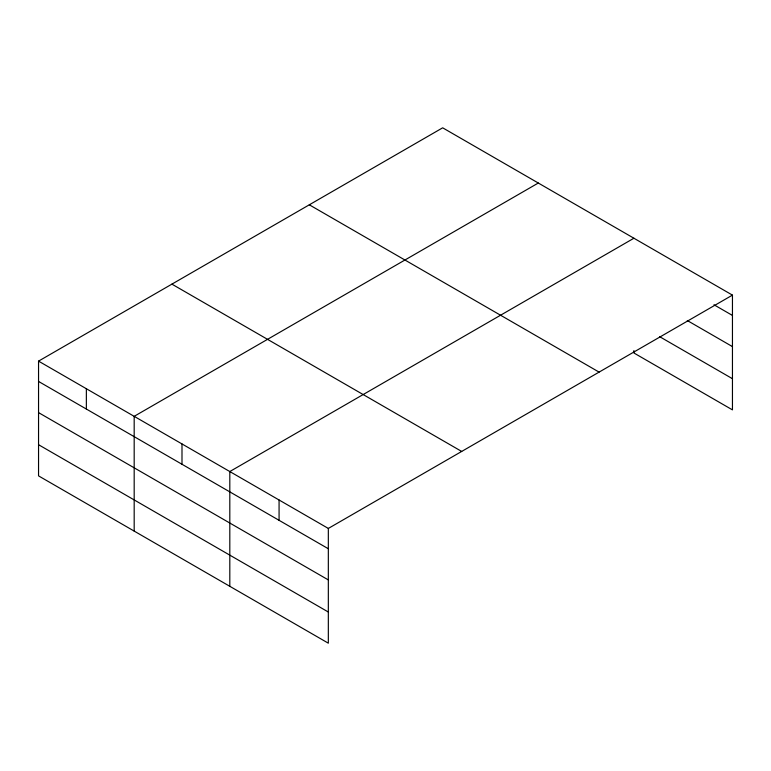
<?xml version="1.0" encoding="UTF-8"?>
<svg xmlns="http://www.w3.org/2000/svg" width="771" height="771" viewBox="0 0 771 771"><rect width="100%" height="100%" fill="white"/><g stroke="black" fill="none" stroke-linecap="round" stroke-linejoin="round"><path stroke-width="1.16" d="M732.45 295.12L442.67 127.813L38.55 361.127L38.55 475.88L328.33 643.187L328.33 528.434L732.45 295.12L732.45 409.873L633.926 352.993L633.926 350.593M538.293 183.026L134.183 416.33L134.183 531.094M633.926 238.229L229.806 471.544L229.806 586.307M713.975 304.767L732.45 315.435M687.289 320.524L732.45 346.603M659.581 336.638L732.45 378.706M309.306 204.807L599.096 372.114M171.904 284.133L461.694 451.44M38.55 361.127L328.33 528.434M38.55 381.443L328.33 548.75M38.55 412.61L328.33 579.917M38.55 444.713L328.33 612.02M279.073 499.984L279.073 520.309M181.995 443.942L181.995 464.258M86.362 388.729L86.362 409.044"/></g></svg>
